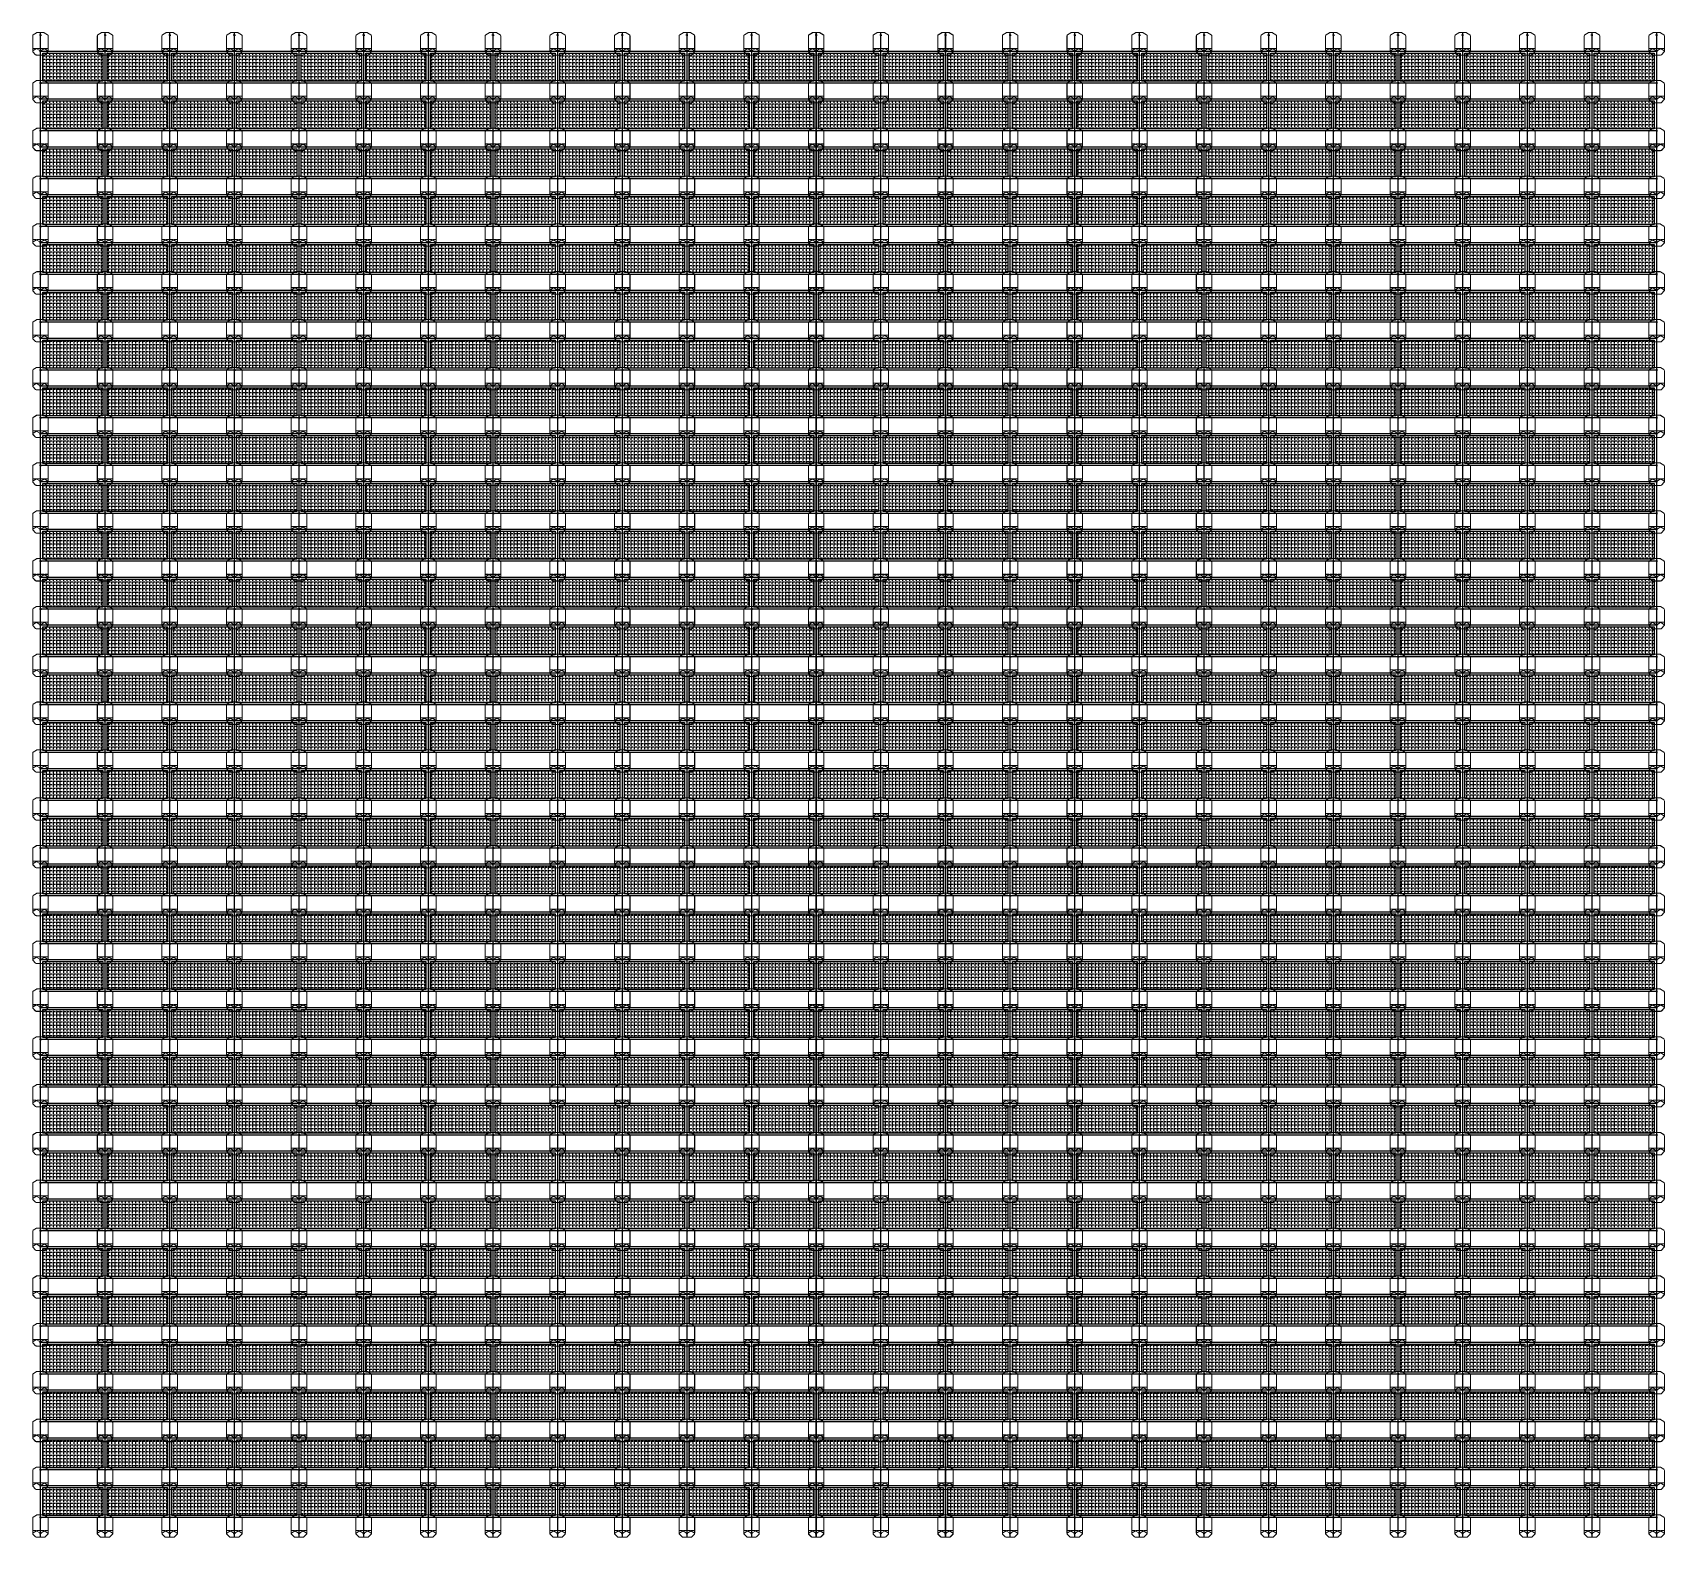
# Model space of a CAD drawing. Header units: feet. Extents: x 5119 to 7077, y -198 to 1608.
import ezdxf

# ---------------------------------------------------------------- set-up
doc = ezdxf.new("R2010")
doc.units = ezdxf.units.FT
doc.header["$MEASUREMENT"] = 0
doc.layers.add('E2-ECOFEET', color=1, linetype='Continuous', lineweight=5, plot=False)
doc.layers.add('MODULE FRAME', color=9, linetype='Continuous')

# ---------------------------------------------------------------- blocks, each defined once
blk = doc.blocks.new('EcoFoot2+ single')
at = {"layer": 'Defpoints', "color": 251}
for points in [[(-0.2, 19.9), (-0.2, 18.9), (-1.2, 18.9)], [(0.2, 19.9), (0.2, 18.9), (1.2, 18.9)], [(-0.2, 1), (-0.2, 0), (-1.2, 0)], [(-0.2, -1), (-0.2, 0), (-1.2, 0)], [(0.2, 1), (0.2, 0), (1.2, 0)], [(0.2, -1), (0.2, 0), (1.2, 0)]]:
    blk.add_lwpolyline(points, dxfattribs=at)
for p in [(0, 18.9), (0, 0), (0, 0), (0, 0)]:
    blk.add_point(p, dxfattribs=at)
at = {"layer": 'E2-ECOFEET', "color": 42, "linetype": 'Continuous'}
for p, q in [((-0.2, -4.8), (-0.2, 22.1)), ((0.2, -4.8), (0.2, 22.1)), ((-0.2, 0.1), (-0.2, 17.2)), ((0.2, 0.1), (0.2, 17.2))]:
    blk.add_line(p, q, dxfattribs=at)
at = {"layer": 'E2-ECOFEET', "linetype": 'Continuous'}
blk.add_lwpolyline([(-9.3, 17.2), (-9.3, 0.1, 0.187182), (-9, -0.9), (-5.8, -4.4, 0.210696), (-4.7, -4.8), (4.7, -4.8, 0.210696), (5.8, -4.4), (9, -0.9, 0.187182), (9.3, 0.1), (9.3, 17.2), (9.3, 18.1, 0.261626), (8.6, 19.4), (4.6, 21.9, 0.137668), (3.8, 22.1), (-3.8, 22.1, 0.137668), (-4.6, 21.9), (-8.6, 19.4, 0.261626), (-9.3, 18.1)], format="xyb", close=True, dxfattribs=at)
at = {"layer": 'E2-ECOFEET', "color": 112, "linetype": 'Continuous'}
for points in [[(-0.2, -4.8), (-0.2, -1.7), (-0.2, -0.8, 0.261626), (-0.9, 0.5), (-5, 3, 0.137668), (-5.7, 3.2), (-9.3, 3.2)], [(0.2, -4.8), (0.2, -1.7), (0.2, -0.8, -0.261626), (0.9, 0.5), (5, 3, -0.137668), (5.7, 3.2), (9.3, 3.2)]]:
    blk.add_lwpolyline(points, format="xyb", dxfattribs=at)
at = {"layer": 'E2-ECOFEET', "color": 133, "linetype": 'Continuous'}
blk.add_lwpolyline([(9.3, -0.3, 0.18544), (8.6, 0.5), (4.6, 3, 0.137668), (3.8, 3.2), (-3.8, 3.2, 0.137668), (-4.6, 3), (-8.6, 0.5, 0.18544), (-9.3, -0.3, 0.18544)], format="xyb", dxfattribs=at)
blk = doc.blocks.new('Ballasted Canadian 340w')
h = blk.add_hatch()
h.set_pattern_fill('ACET-2D-ANGLE', color=9, scale=15, angle=270)
h.set_pattern_definition([(270, (0, 0), (4.125, -1e-15), [3, -1.125]), (0, (0, 0), (3e-16, 4.125), [3, -1.125])])
h.paths.add_polyline_path([(5131.4, 1468.3), (5203.5, 1468.3), (5203.5, 1434.7), (5131.4, 1434.7)])
at = {"layer": 'MODULE FRAME', "color": 7, "linetype": 'Continuous', "flags": 128}
blk.add_lwpolyline([(5128.9, 1470.7), (5206.1, 1470.7), (5206.1, 1432.3), (5128.9, 1432.3)], close=True, dxfattribs=at)
at = {"layer": 'MODULE FRAME', "color": 8, "linetype": 'Continuous', "flags": 128}
blk.add_lwpolyline([(5131.4, 1468.3), (5203.5, 1468.3), (5203.5, 1434.7), (5131.4, 1434.7)], close=True, dxfattribs=at)
blk = doc.blocks.new('Canadian 340w on Eco Feet')
at = {"color": 10}
blk.add_blockref('Ballasted Canadian 340w', (-5128.9, -1432.3), dxfattribs=at)
at = {"layer": 'E2-ECOFEET'}
for p in [(-0.2, 38.5), (77.4, 38.5), (-0.2, -18.9), (77.4, -18.9)]:
    blk.add_blockref('EcoFoot2+ single', p, dxfattribs=at)

msp = doc.modelspace()

# ---------------------------------------------------------------- block references
at = {"color": 10}
for p in [(5128.9, 1547), (5206.4, 1547), (5284, 1547), (5361.5, 1547), (5439.1, 1547), (5516.6, 1547), (5594.2, 1547), (5671.7, 1547), (5749.3, 1547), (5826.8, 1547), (5904.3, 1547), (5981.9, 1547), (6059.4, 1547), (6137, 1547), (6214.5, 1547), (6292.1, 1547), (6369.6, 1547), (6447.2, 1547), (6524.7, 1547), (6602.2, 1547), (6679.8, 1547), (6757.3, 1547), (6834.9, 1547), (6912.4, 1547), (6990, 1547), (5128.9, 1489.6), (5206.4, 1489.6), (5284, 1489.6), (5361.5, 1489.6), (5439.1, 1489.6), (5516.6, 1489.6), (5594.2, 1489.6), (5671.7, 1489.6), (5749.3, 1489.6), (5826.8, 1489.6), (5904.3, 1489.6), (5981.9, 1489.6), (6059.4, 1489.6), (6137, 1489.6), (6214.5, 1489.6), (6292.1, 1489.6), (6369.6, 1489.6), (6447.2, 1489.6), (6524.7, 1489.6), (6602.2, 1489.6), (6679.8, 1489.6), (6757.3, 1489.6), (6834.9, 1489.6), (6912.4, 1489.6), (6990, 1489.6), (5128.9, 1432.3), (5206.4, 1432.3), (5284, 1432.3), (5361.5, 1432.3), (5439.1, 1432.3), (5516.6, 1432.3), (5594.2, 1432.3), (5671.7, 1432.3), (5749.3, 1432.3), (5826.8, 1432.3), (5904.3, 1432.3), (5981.9, 1432.3), (6059.4, 1432.3), (6137, 1432.3), (6214.5, 1432.3), (6292.1, 1432.3), (6369.6, 1432.3), (6447.2, 1432.3), (6524.7, 1432.3), (6602.2, 1432.3), (6679.8, 1432.3), (6757.3, 1432.3), (6834.9, 1432.3), (6912.4, 1432.3), (6990, 1432.3), (5128.9, 1374.9), (5206.4, 1374.9), (5284, 1374.9), (5361.5, 1374.9), (5439.1, 1374.9), (5516.6, 1374.9), (5594.2, 1374.9), (5671.7, 1374.9), (5749.3, 1374.9), (5826.8, 1374.9), (5904.3, 1374.9), (5981.9, 1374.9), (6059.4, 1374.9), (6137, 1374.9), (6214.5, 1374.9), (6292.1, 1374.9), (6369.6, 1374.9), (6447.2, 1374.9), (6524.7, 1374.9), (6602.2, 1374.9), (6679.8, 1374.9), (6757.3, 1374.9), (6834.9, 1374.9), (6912.4, 1374.9), (6990, 1374.9), (5128.9, 1317.5), (5206.4, 1317.5), (5284, 1317.5), (5361.5, 1317.5), (5439.1, 1317.5), (5516.6, 1317.5), (5594.2, 1317.5), (5671.7, 1317.5), (5749.3, 1317.5), (5826.8, 1317.5), (5904.3, 1317.5), (5981.9, 1317.5), (6059.4, 1317.5), (6137, 1317.5), (6214.5, 1317.5), (6292.1, 1317.5), (6369.6, 1317.5), (6447.2, 1317.5), (6524.7, 1317.5), (6602.2, 1317.5), (6679.8, 1317.5), (6757.3, 1317.5), (6834.9, 1317.5), (6912.4, 1317.5), (6990, 1317.5), (5128.9, 1260.2), (5206.4, 1260.2), (5284, 1260.2), (5361.5, 1260.2), (5439.1, 1260.2), (5516.6, 1260.2), (5594.2, 1260.2), (5671.7, 1260.2), (5749.3, 1260.2), (5826.8, 1260.2), (5904.3, 1260.2), (5981.9, 1260.2), (6059.4, 1260.2), (6137, 1260.2), (6214.5, 1260.2), (6292.1, 1260.2), (6369.6, 1260.2), (6447.2, 1260.2), (6524.7, 1260.2), (6602.2, 1260.2), (6679.8, 1260.2), (6757.3, 1260.2), (6834.9, 1260.2), (6912.4, 1260.2), (6990, 1260.2), (5128.9, 1202.8), (5206.4, 1202.8), (5284, 1202.8), (5361.5, 1202.8), (5439.1, 1202.8), (5516.6, 1202.8), (5594.2, 1202.8), (5671.7, 1202.8), (5749.3, 1202.8), (5826.8, 1202.8), (5904.3, 1202.8), (5981.9, 1202.8), (6059.4, 1202.8), (6137, 1202.8), (6214.5, 1202.8), (6292.1, 1202.8), (6369.6, 1202.8), (6447.2, 1202.8), (6524.7, 1202.8), (6602.2, 1202.8), (6679.8, 1202.8), (6757.3, 1202.8), (6834.9, 1202.8), (6912.4, 1202.8), (6990, 1202.8), (5128.9, 1145.4), (5206.4, 1145.4), (5284, 1145.4), (5361.5, 1145.4), (5439.1, 1145.4), (5516.6, 1145.4), (5594.2, 1145.4), (5671.7, 1145.4), (5749.3, 1145.4), (5826.8, 1145.4), (5904.3, 1145.4), (5981.9, 1145.4), (6059.4, 1145.4), (6137, 1145.4), (6214.5, 1145.4), (6292.1, 1145.4), (6369.6, 1145.4), (6447.2, 1145.4), (6524.7, 1145.4), (6602.2, 1145.4), (6679.8, 1145.4), (6757.3, 1145.4), (6834.9, 1145.4), (6912.4, 1145.4), (6990, 1145.4), (5128.9, 1088.1), (5206.4, 1088.1), (5284, 1088.1), (5361.5, 1088.1), (5439.1, 1088.1), (5516.6, 1088.1), (5594.2, 1088.1), (5671.7, 1088.1), (5749.3, 1088.1), (5826.8, 1088.1), (5904.3, 1088.1), (5981.9, 1088.1), (6059.4, 1088.1), (6137, 1088.1), (6214.5, 1088.1), (6292.1, 1088.1), (6369.6, 1088.1), (6447.2, 1088.1), (6524.7, 1088.1), (6602.2, 1088.1), (6679.8, 1088.1), (6757.3, 1088.1), (6834.9, 1088.1), (6912.4, 1088.1), (6990, 1088.1), (5128.9, 1030.7), (5206.4, 1030.7), (5284, 1030.7), (5361.5, 1030.7), (5439.1, 1030.7), (5516.6, 1030.7), (5594.2, 1030.7), (5671.7, 1030.7), (5749.3, 1030.7), (5826.8, 1030.7), (5904.3, 1030.7), (5981.9, 1030.7), (6059.4, 1030.7), (6137, 1030.7), (6214.5, 1030.7), (6292.1, 1030.7), (6369.6, 1030.7), (6447.2, 1030.7), (6524.7, 1030.7), (6602.2, 1030.7), (6679.8, 1030.7), (6757.3, 1030.7), (6834.9, 1030.7), (6912.4, 1030.7), (6990, 1030.7), (5128.9, 973.3), (5206.4, 973.3), (5284, 973.3), (5361.5, 973.3), (5439.1, 973.3), (5516.6, 973.3), (5594.2, 973.3), (5671.7, 973.3), (5749.3, 973.3), (5826.8, 973.3), (5904.3, 973.3), (5981.9, 973.3), (6059.4, 973.3), (6137, 973.3), (6214.5, 973.3), (6292.1, 973.3), (6369.6, 973.3), (6447.2, 973.3), (6524.7, 973.3), (6602.2, 973.3), (6679.8, 973.3), (6757.3, 973.3), (6834.9, 973.3), (6912.4, 973.3), (6990, 973.3), (5128.9, 916), (5206.4, 916), (5284, 916), (5361.5, 916), (5439.1, 916), (5516.6, 916), (5594.2, 916), (5671.7, 916), (5749.3, 916), (5826.8, 916), (5904.3, 916), (5981.9, 916), (6059.4, 916), (6137, 916), (6214.5, 916), (6292.1, 916), (6369.6, 916), (6447.2, 916), (6524.7, 916), (6602.2, 916), (6679.8, 916), (6757.3, 916), (6834.9, 916), (6912.4, 916), (6990, 916), (5128.9, 858.6), (5206.4, 858.6), (5284, 858.6), (5361.5, 858.6), (5439.1, 858.6), (5516.6, 858.6), (5594.2, 858.6), (5671.7, 858.6), (5749.3, 858.6), (5826.8, 858.6), (5904.3, 858.6), (5981.9, 858.6), (6059.4, 858.6), (6137, 858.6), (6214.5, 858.6), (6292.1, 858.6), (6369.6, 858.6), (6447.2, 858.6), (6524.7, 858.6), (6602.2, 858.6), (6679.8, 858.6), (6757.3, 858.6), (6834.9, 858.6), (6912.4, 858.6), (6990, 858.6), (5128.9, 801.2), (5206.4, 801.2), (5284, 801.2), (5361.5, 801.2), (5439.1, 801.2), (5516.6, 801.2), (5594.2, 801.2), (5671.7, 801.2), (5749.3, 801.2), (5826.8, 801.2), (5904.3, 801.2), (5981.9, 801.2), (6059.4, 801.2), (6137, 801.2), (6214.5, 801.2), (6292.1, 801.2), (6369.6, 801.2), (6447.2, 801.2), (6524.7, 801.2), (6602.2, 801.2), (6679.8, 801.2), (6757.3, 801.2), (6834.9, 801.2), (6912.4, 801.2), (6990, 801.2), (5128.9, 743.9), (5206.4, 743.9), (5284, 743.9), (5361.5, 743.9), (5439.1, 743.9), (5516.6, 743.9), (5594.2, 743.9), (5671.7, 743.9), (5749.3, 743.9), (5826.8, 743.9), (5904.3, 743.9), (5981.9, 743.9), (6059.4, 743.9), (6137, 743.9), (6214.5, 743.9), (6292.1, 743.9), (6369.6, 743.9), (6447.2, 743.9), (6524.7, 743.9), (6602.2, 743.9), (6679.8, 743.9), (6757.3, 743.9), (6834.9, 743.9), (6912.4, 743.9), (6990, 743.9), (5128.9, 686.5), (5206.4, 686.5), (5284, 686.5), (5361.5, 686.5), (5439.1, 686.5), (5516.6, 686.5), (5594.2, 686.5), (5671.7, 686.5), (5749.3, 686.5), (5826.8, 686.5), (5904.3, 686.5), (5981.9, 686.5), (6059.4, 686.5), (6137, 686.5), (6214.5, 686.5), (6292.1, 686.5), (6369.6, 686.5), (6447.2, 686.5), (6524.7, 686.5), (6602.2, 686.5), (6679.8, 686.5), (6757.3, 686.5), (6834.9, 686.5), (6912.4, 686.5), (6990, 686.5), (5128.9, 629.1), (5206.4, 629.1), (5284, 629.1), (5361.5, 629.1), (5439.1, 629.1), (5516.6, 629.1), (5594.2, 629.1), (5671.7, 629.1), (5749.3, 629.1), (5826.8, 629.1), (5904.3, 629.1), (5981.9, 629.1), (6059.4, 629.1), (6137, 629.1), (6214.5, 629.1), (6292.1, 629.1), (6369.6, 629.1), (6447.2, 629.1), (6524.7, 629.1), (6602.2, 629.1), (6679.8, 629.1), (6757.3, 629.1), (6834.9, 629.1), (6912.4, 629.1), (6990, 629.1), (5128.9, 571.8), (5206.4, 571.8), (5284, 571.8), (5361.5, 571.8), (5439.1, 571.8), (5516.6, 571.8), (5594.2, 571.8), (5671.7, 571.8), (5749.3, 571.8), (5826.8, 571.8), (5904.3, 571.8), (5981.9, 571.8), (6059.4, 571.8), (6137, 571.8), (6214.5, 571.8), (6292.1, 571.8), (6369.6, 571.8), (6447.2, 571.8), (6524.7, 571.8), (6602.2, 571.8), (6679.8, 571.8), (6757.3, 571.8), (6834.9, 571.8), (6912.4, 571.8), (6990, 571.8), (5128.9, 514.4), (5206.4, 514.4), (5284, 514.4), (5361.5, 514.4), (5439.1, 514.4), (5516.6, 514.4), (5594.2, 514.4), (5671.7, 514.4), (5749.3, 514.4), (5826.8, 514.4), (5904.3, 514.4), (5981.9, 514.4), (6059.4, 514.4), (6137, 514.4), (6214.5, 514.4), (6292.1, 514.4), (6369.6, 514.4), (6447.2, 514.4), (6524.7, 514.4), (6602.2, 514.4), (6679.8, 514.4), (6757.3, 514.4), (6834.9, 514.4), (6912.4, 514.4), (6990, 514.4), (5128.9, 457), (5206.4, 457), (5284, 457), (5361.5, 457), (5439.1, 457), (5516.6, 457), (5594.2, 457), (5671.7, 457), (5749.3, 457), (5826.8, 457), (5904.3, 457), (5981.9, 457), (6059.4, 457), (6137, 457), (6214.5, 457), (6292.1, 457), (6369.6, 457), (6447.2, 457), (6524.7, 457), (6602.2, 457), (6679.8, 457), (6757.3, 457), (6834.9, 457), (6912.4, 457), (6990, 457), (5128.9, 399.7), (5206.4, 399.7), (5284, 399.7), (5361.5, 399.7), (5439.1, 399.7), (5516.6, 399.7), (5594.2, 399.7), (5671.7, 399.7), (5749.3, 399.7), (5826.8, 399.7), (5904.3, 399.7), (5981.9, 399.7), (6059.4, 399.7), (6137, 399.7), (6214.5, 399.7), (6292.1, 399.7), (6369.6, 399.7), (6447.2, 399.7), (6524.7, 399.7), (6602.2, 399.7), (6679.8, 399.7), (6757.3, 399.7), (6834.9, 399.7), (6912.4, 399.7), (6990, 399.7), (5128.9, 342.3), (5206.4, 342.3), (5284, 342.3), (5361.5, 342.3), (5439.1, 342.3), (5516.6, 342.3), (5594.2, 342.3), (5671.7, 342.3), (5749.3, 342.3), (5826.8, 342.3), (5904.3, 342.3), (5981.9, 342.3), (6059.4, 342.3), (6137, 342.3), (6214.5, 342.3), (6292.1, 342.3), (6369.6, 342.3), (6447.2, 342.3), (6524.7, 342.3), (6602.2, 342.3), (6679.8, 342.3), (6757.3, 342.3), (6834.9, 342.3), (6912.4, 342.3), (6990, 342.3), (5128.9, 284.9), (5206.4, 284.9), (5284, 284.9), (5361.5, 284.9), (5439.1, 284.9), (5516.6, 284.9), (5594.2, 284.9), (5671.7, 284.9), (5749.3, 284.9), (5826.8, 284.9), (5904.3, 284.9), (5981.9, 284.9), (6059.4, 284.9), (6137, 284.9), (6214.5, 284.9), (6292.1, 284.9), (6369.6, 284.9), (6447.2, 284.9), (6524.7, 284.9), (6602.2, 284.9), (6679.8, 284.9), (6757.3, 284.9), (6834.9, 284.9), (6912.4, 284.9), (6990, 284.9), (5128.9, 227.6), (5206.4, 227.6), (5284, 227.6), (5361.5, 227.6), (5439.1, 227.6), (5516.6, 227.6), (5594.2, 227.6), (5671.7, 227.6), (5749.3, 227.6), (5826.8, 227.6), (5904.3, 227.6), (5981.9, 227.6), (6059.4, 227.6), (6137, 227.6), (6214.5, 227.6), (6292.1, 227.6), (6369.6, 227.6), (6447.2, 227.6), (6524.7, 227.6), (6602.2, 227.6), (6679.8, 227.6), (6757.3, 227.6), (6834.9, 227.6), (6912.4, 227.6), (6990, 227.6), (5128.9, 170.2), (5206.4, 170.2), (5284, 170.2), (5361.5, 170.2), (5439.1, 170.2), (5516.6, 170.2), (5594.2, 170.2), (5671.7, 170.2), (5749.3, 170.2), (5826.8, 170.2), (5904.3, 170.2), (5981.9, 170.2), (6059.4, 170.2), (6137, 170.2), (6214.5, 170.2), (6292.1, 170.2), (6369.6, 170.2), (6447.2, 170.2), (6524.7, 170.2), (6602.2, 170.2), (6679.8, 170.2), (6757.3, 170.2), (6834.9, 170.2), (6912.4, 170.2), (6990, 170.2), (5128.9, 112.8), (5206.4, 112.8), (5284, 112.8), (5361.5, 112.8), (5439.1, 112.8), (5516.6, 112.8), (5594.2, 112.8), (5671.7, 112.8), (5749.3, 112.8), (5826.8, 112.8), (5904.3, 112.8), (5981.9, 112.8), (6059.4, 112.8), (6137, 112.8), (6214.5, 112.8), (6292.1, 112.8), (6369.6, 112.8), (6447.2, 112.8), (6524.7, 112.8), (6602.2, 112.8), (6679.8, 112.8), (6757.3, 112.8), (6834.9, 112.8), (6912.4, 112.8), (6990, 112.8), (5128.9, 55.5), (5206.4, 55.5), (5284, 55.5), (5361.5, 55.5), (5439.1, 55.5), (5516.6, 55.5), (5594.2, 55.5), (5671.7, 55.5), (5749.3, 55.5), (5826.8, 55.5), (5904.3, 55.5), (5981.9, 55.5), (6059.4, 55.5), (6137, 55.5), (6214.5, 55.5), (6292.1, 55.5), (6369.6, 55.5), (6447.2, 55.5), (6524.7, 55.5), (6602.2, 55.5), (6679.8, 55.5), (6757.3, 55.5), (6834.9, 55.5), (6912.4, 55.5), (6990, 55.5), (5128.9, -1.9), (5206.4, -1.9), (5284, -1.9), (5361.5, -1.9), (5439.1, -1.9), (5516.6, -1.9), (5594.2, -1.9), (5671.7, -1.9), (5749.3, -1.9), (5826.8, -1.9), (5904.3, -1.9), (5981.9, -1.9), (6059.4, -1.9), (6137, -1.9), (6214.5, -1.9), (6292.1, -1.9), (6369.6, -1.9), (6447.2, -1.9), (6524.7, -1.9), (6602.2, -1.9), (6679.8, -1.9), (6757.3, -1.9), (6834.9, -1.9), (6912.4, -1.9), (6990, -1.9), (5128.9, -59.3), (5206.4, -59.3), (5284, -59.3), (5361.5, -59.3), (5439.1, -59.3), (5516.6, -59.3), (5594.2, -59.3), (5671.7, -59.3), (5749.3, -59.3), (5826.8, -59.3), (5904.3, -59.3), (5981.9, -59.3), (6059.4, -59.3), (6137, -59.3), (6214.5, -59.3), (6292.1, -59.3), (6369.6, -59.3), (6447.2, -59.3), (6524.7, -59.3), (6602.2, -59.3), (6679.8, -59.3), (6757.3, -59.3), (6834.9, -59.3), (6912.4, -59.3), (6990, -59.3), (5128.9, -116.6), (5206.4, -116.6), (5284, -116.6), (5361.5, -116.6), (5439.1, -116.6), (5516.6, -116.6), (5594.2, -116.6), (5671.7, -116.6), (5749.3, -116.6), (5826.8, -116.6), (5904.3, -116.6), (5981.9, -116.6), (6059.4, -116.6), (6137, -116.6), (6214.5, -116.6), (6292.1, -116.6), (6369.6, -116.6), (6447.2, -116.6), (6524.7, -116.6), (6602.2, -116.6), (6679.8, -116.6), (6757.3, -116.6), (6834.9, -116.6), (6912.4, -116.6), (6990, -116.6), (5128.9, -174), (5206.4, -174), (5284, -174), (5361.5, -174), (5439.1, -174), (5516.6, -174), (5594.2, -174), (5671.7, -174), (5749.3, -174), (5826.8, -174), (5904.3, -174), (5981.9, -174), (6059.4, -174), (6137, -174), (6214.5, -174), (6292.1, -174), (6369.6, -174), (6447.2, -174), (6524.7, -174), (6602.2, -174), (6679.8, -174), (6757.3, -174), (6834.9, -174), (6912.4, -174), (6990, -174)]:
    msp.add_blockref('Canadian 340w on Eco Feet', p, dxfattribs=at)

doc.saveas('drawing.dxf')
